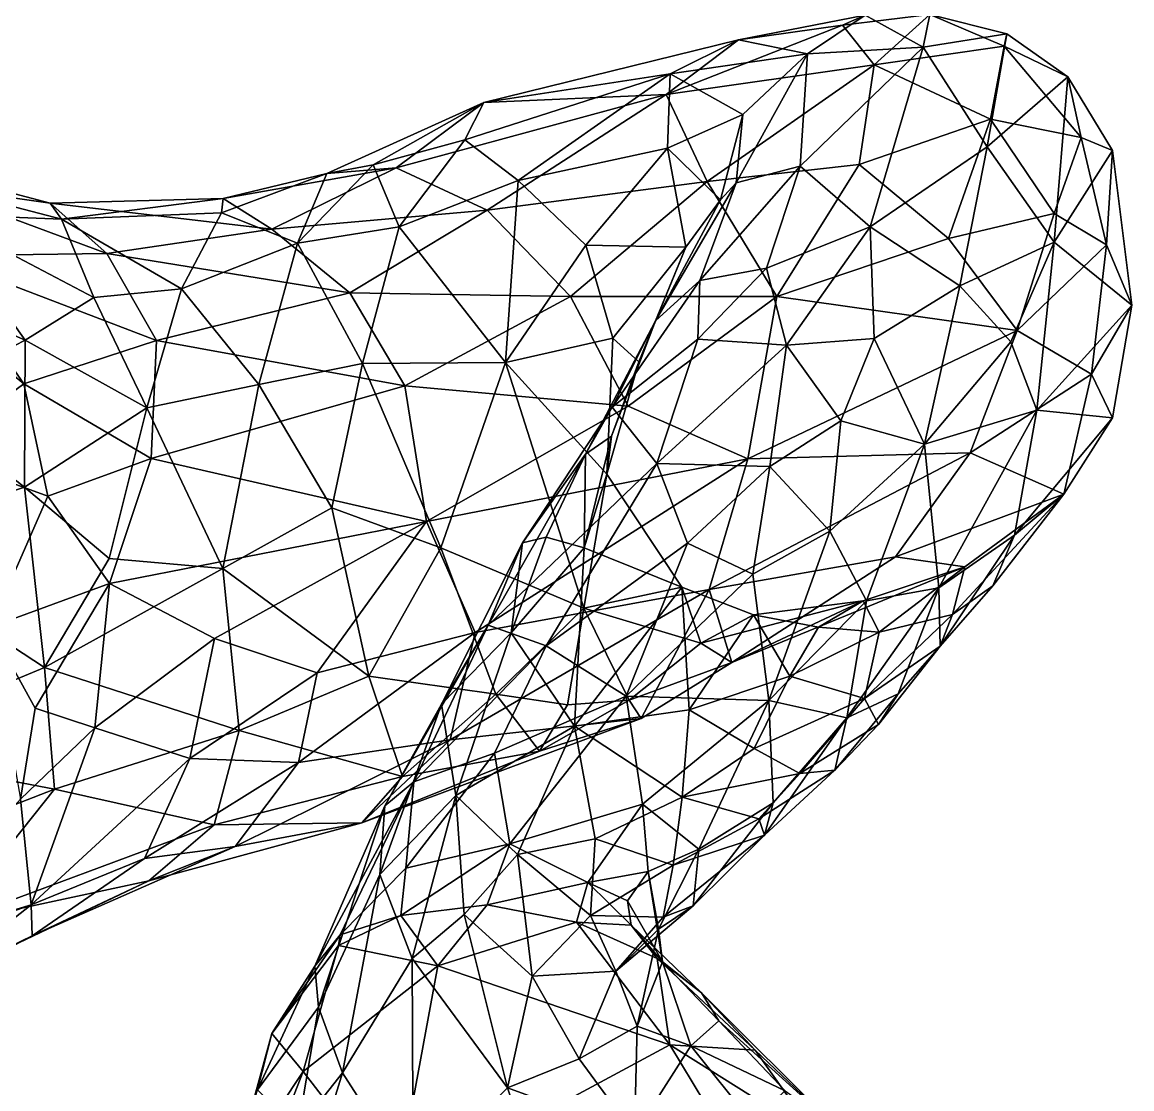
# Model space of a CAD drawing. Extents: x -0.016 to 0.016, y -0.029 to 0.076.
# Drawn here: x 0.00723 to 0.01397, y -0.00809 to -0.00161 of the extents above; entities that cross this region are included whole.
import ezdxf

# ---------------------------------------------------------------- set-up
doc = ezdxf.new("R2010")
doc.units = 0
doc.layers.add('GECKO$LWO', color=1, linetype='CONTINUOUS')

msp = doc.modelspace()

# ---------------------------------------------------------------- linework, layer by layer
at = {"layer": 'GECKO$LWO'}
for points in [[(0.0115806, -0.0017177, 0.0078429), (0.012212, -0.0016282, 0.0079647), (0.01235, -0.0015672, 0.0072285)], [(0.012, -0.0018027, 0.0067224), (0.0115806, -0.0017177, 0.0078429), (0.01235, -0.0015672, 0.0072285)], [(0.01235, -0.0015672, 0.0072285), (0.0127021, -0.0017619, 0.0063699), (0.012, -0.0018027, 0.0067224)], [(0.0124054, -0.0018686, 0.0084274), (0.0127416, -0.0015641, 0.0074038), (0.012212, -0.0016282, 0.0079647)], [(0.0127416, -0.0015641, 0.0074038), (0.01235, -0.0015672, 0.0072285), (0.012212, -0.0016282, 0.0079647)], [(0.0127416, -0.0015641, 0.0074038), (0.0127021, -0.0017619, 0.0063699), (0.01235, -0.0015672, 0.0072285)], [(0.0131929, -0.0017559, 0.0076629), (0.0127416, -0.0015641, 0.0074038), (0.0124054, -0.0018686, 0.0084274)], [(0.0127021, -0.0017619, 0.0063699), (0.0127416, -0.0015641, 0.0074038), (0.0132107, -0.0016801, 0.0068915)], [(0.0132107, -0.0016801, 0.0068915), (0.0127416, -0.0015641, 0.0074038), (0.0131929, -0.0017559, 0.0076629)], [(0.0111415, -0.002049, 0.0089617), (0.0124054, -0.0018686, 0.0084274), (0.012212, -0.0016282, 0.0079647)], [(0.0115806, -0.0017177, 0.0078429), (0.0111415, -0.002049, 0.0089617), (0.012212, -0.0016282, 0.0079647)], [(0.0132107, -0.0016801, 0.0068915), (0.0130913, -0.002368, 0.0061156), (0.0127021, -0.0017619, 0.0063699)], [(0.0135796, -0.0019429, 0.0069244), (0.0130913, -0.002368, 0.0061156), (0.0132107, -0.0016801, 0.0068915)], [(0.0132107, -0.0016801, 0.0068915), (0.0131929, -0.0017559, 0.0076629), (0.0135796, -0.0019429, 0.0069244)], [(0.0100346, -0.0020988, 0.0082445), (0.0111415, -0.002049, 0.0089617), (0.0115806, -0.0017177, 0.0078429)], [(0.0100346, -0.0020988, 0.0082445), (0.0115806, -0.0017177, 0.0078429), (0.0111666, -0.0019228, 0.0071865)], [(0.0111666, -0.0019228, 0.0071865), (0.0115806, -0.0017177, 0.0078429), (0.012, -0.0018027, 0.0067224)], [(0.012, -0.0018027, 0.0067224), (0.0116081, -0.0021702, 0.0066284), (0.0111666, -0.0019228, 0.0071865)], [(0.0116081, -0.0021702, 0.0066284), (0.012, -0.0018027, 0.0067224), (0.0115675, -0.0025852, 0.0061461)], [(0.012, -0.0018027, 0.0067224), (0.0119562, -0.0024839, 0.0057424), (0.0115675, -0.0025852, 0.0061461)], [(0.0127021, -0.0017619, 0.0063699), (0.0119562, -0.0024839, 0.0057424), (0.012, -0.0018027, 0.0067224)], [(0.0127021, -0.0017619, 0.0063699), (0.0123797, -0.0028526, 0.0051779), (0.0119562, -0.0024839, 0.0057424)], [(0.0123797, -0.0028526, 0.0051779), (0.0127021, -0.0017619, 0.0063699), (0.0130913, -0.002368, 0.0061156)], [(0.0124054, -0.0018686, 0.0084274), (0.013111, -0.0021982, 0.0083321), (0.0131929, -0.0017559, 0.0076629)], [(0.0136608, -0.0023104, 0.0076266), (0.0131929, -0.0017559, 0.0076629), (0.013111, -0.0021982, 0.0083321)], [(0.0131929, -0.0017559, 0.0076629), (0.0136608, -0.0023104, 0.0076266), (0.0135796, -0.0019429, 0.0069244)], [(0.0124054, -0.0018686, 0.0084274), (0.0111415, -0.002049, 0.0089617), (0.0113911, -0.0025786, 0.0096279)], [(0.0123125, -0.0024747, 0.0091217), (0.0124054, -0.0018686, 0.0084274), (0.0113911, -0.0025786, 0.0096279)], [(0.0124054, -0.0018686, 0.0084274), (0.0123125, -0.0024747, 0.0091217), (0.013111, -0.0021982, 0.0083321)], [(0.0099187, -0.0023239, 0.0076826), (0.0111666, -0.0019228, 0.0071865), (0.0102431, -0.0025723, 0.0068951)], [(0.0099187, -0.0023239, 0.0076826), (0.0100346, -0.0020988, 0.0082445), (0.0111666, -0.0019228, 0.0071865)], [(0.0111666, -0.0019228, 0.0071865), (0.0111491, -0.0023751, 0.006755), (0.0102431, -0.0025723, 0.0068951)], [(0.0116081, -0.0021702, 0.0066284), (0.0111491, -0.0023751, 0.006755), (0.0111666, -0.0019228, 0.0071865)], [(0.0130913, -0.002368, 0.0061156), (0.0135796, -0.0019429, 0.0069244), (0.0134984, -0.0029453, 0.0062443)], [(0.0138516, -0.0023898, 0.006977), (0.0134984, -0.0029453, 0.0062443), (0.0135796, -0.0019429, 0.0069244)], [(0.0138516, -0.0023898, 0.006977), (0.0135796, -0.0019429, 0.0069244), (0.0136608, -0.0023104, 0.0076266)], [(0.0100346, -0.0020988, 0.0082445), (0.0095033, -0.0024944, 0.0095046), (0.0111415, -0.002049, 0.0089617)], [(0.0095033, -0.0024944, 0.0095046), (0.0100539, -0.0027523, 0.0101215), (0.0111415, -0.002049, 0.0089617)], [(0.0100539, -0.0027523, 0.0101215), (0.0113911, -0.0025786, 0.0096279), (0.0111415, -0.002049, 0.0089617)], [(0.0095033, -0.0024944, 0.0095046), (0.0100346, -0.0020988, 0.0082445), (0.0090807, -0.0025299, 0.00899)], [(0.0090807, -0.0025299, 0.00899), (0.0100346, -0.0020988, 0.0082445), (0.0093632, -0.0024755, 0.008204)], [(0.0093632, -0.0024755, 0.008204), (0.0100346, -0.0020988, 0.0082445), (0.0099187, -0.0023239, 0.0076826)], [(0.0116081, -0.0021702, 0.0066284), (0.0114721, -0.0026886, 0.0065724), (0.0111491, -0.0023751, 0.006755)], [(0.0114721, -0.0026886, 0.0065724), (0.0116081, -0.0021702, 0.0066284), (0.0115675, -0.0025852, 0.0061461)], [(0.0123125, -0.0024747, 0.0091217), (0.0128567, -0.0029241, 0.0089669), (0.013111, -0.0021982, 0.0083321)], [(0.013111, -0.0021982, 0.0083321), (0.0128567, -0.0029241, 0.0089669), (0.0134964, -0.0027727, 0.0082996)], [(0.013111, -0.0021982, 0.0083321), (0.0134964, -0.0027727, 0.0082996), (0.0136608, -0.0023104, 0.0076266)], [(0.0067014, -0.0030282, 0.0123162), (0.0077462, -0.0030152, 0.0115205), (0.0057444, -0.0022717, 0.0111587)], [(0.0077462, -0.0030152, 0.0115205), (0.0074013, -0.0027084, 0.0105983), (0.0057444, -0.0022717, 0.0111587)], [(0.0067317, -0.0026144, 0.0102473), (0.0057444, -0.0022717, 0.0111587), (0.0074013, -0.0027084, 0.0105983)], [(0.0093632, -0.0024755, 0.008204), (0.0099187, -0.0023239, 0.0076826), (0.009521, -0.0028531, 0.0076251)], [(0.0102431, -0.0025723, 0.0068951), (0.009521, -0.0028531, 0.0076251), (0.0099187, -0.0023239, 0.0076826)], [(0.0138147, -0.0029633, 0.0077429), (0.0136608, -0.0023104, 0.0076266), (0.0134964, -0.0027727, 0.0082996)], [(0.0138147, -0.0029633, 0.0077429), (0.0138516, -0.0023898, 0.006977), (0.0136608, -0.0023104, 0.0076266)], [(0.0102431, -0.0025723, 0.0068951), (0.0111491, -0.0023751, 0.006755), (0.0106545, -0.0029653, 0.0066491)], [(0.0106545, -0.0029653, 0.0066491), (0.0111491, -0.0023751, 0.006755), (0.0112604, -0.0029775, 0.0065411)], [(0.0112604, -0.0029775, 0.0065411), (0.0111491, -0.0023751, 0.006755), (0.0114721, -0.0026886, 0.0065724)], [(0.0129246, -0.003211, 0.0052792), (0.0123797, -0.0028526, 0.0051779), (0.0130913, -0.002368, 0.0061156)], [(0.0130913, -0.002368, 0.0061156), (0.0134984, -0.0029453, 0.0062443), (0.0129246, -0.003211, 0.0052792)], [(0.0139688, -0.0033292, 0.0069241), (0.0134984, -0.0029453, 0.0062443), (0.0138516, -0.0023898, 0.006977)], [(0.0139688, -0.0033292, 0.0069241), (0.0138516, -0.0023898, 0.006977), (0.0138147, -0.0029633, 0.0077429)], [(0.0090807, -0.0025299, 0.00899), (0.0093632, -0.0024755, 0.008204), (0.0089043, -0.0029527, 0.0083987)], [(0.0089043, -0.0029527, 0.0083987), (0.0093632, -0.0024755, 0.008204), (0.009521, -0.0028531, 0.0076251)], [(0.0119562, -0.0024839, 0.0057424), (0.0113452, -0.0031787, 0.0052583), (0.0115675, -0.0025852, 0.0061461)], [(0.0113452, -0.0031787, 0.0052583), (0.0119562, -0.0024839, 0.0057424), (0.0117514, -0.0031044, 0.0048861)], [(0.0118126, -0.0032769, 0.0097996), (0.0123125, -0.0024747, 0.0091217), (0.0113911, -0.0025786, 0.0096279)], [(0.0117514, -0.0031044, 0.0048861), (0.0119562, -0.0024839, 0.0057424), (0.0123797, -0.0028526, 0.0051779)], [(0.0128567, -0.0029241, 0.0089669), (0.0123125, -0.0024747, 0.0091217), (0.0118126, -0.0032769, 0.0097996)], [(0.0084419, -0.0027678, 0.0093521), (0.0090807, -0.0025299, 0.00899), (0.0089043, -0.0029527, 0.0083987)], [(0.008452, -0.0026817, 0.0098948), (0.0090807, -0.0025299, 0.00899), (0.0084419, -0.0027678, 0.0093521)], [(0.0095033, -0.0024944, 0.0095046), (0.008452, -0.0026817, 0.0098948), (0.0087469, -0.0028667, 0.0105752)], [(0.008452, -0.0026817, 0.0098948), (0.0095033, -0.0024944, 0.0095046), (0.0090807, -0.0025299, 0.00899)], [(0.0087469, -0.0028667, 0.0105752), (0.0100539, -0.0027523, 0.0101215), (0.0095033, -0.0024944, 0.0095046)], [(0.0067034, -0.0027767, 0.0096376), (0.0067317, -0.0026144, 0.0102473), (0.0074705, -0.0028071, 0.0099363)], [(0.0074705, -0.0028071, 0.0099363), (0.0067317, -0.0026144, 0.0102473), (0.0074013, -0.0027084, 0.0105983)], [(0.0102431, -0.0025723, 0.0068951), (0.0101657, -0.0036777, 0.0068149), (0.009521, -0.0028531, 0.0076251)], [(0.0105603, -0.003277, 0.0105807), (0.0113911, -0.0025786, 0.0096279), (0.0100539, -0.0027523, 0.0101215)], [(0.0106545, -0.0029653, 0.0066491), (0.0101657, -0.0036777, 0.0068149), (0.0102431, -0.0025723, 0.0068951)], [(0.0105603, -0.003277, 0.0105807), (0.0118126, -0.0032769, 0.0097996), (0.0113911, -0.0025786, 0.0096279)], [(0.0110775, -0.0034238, 0.0058503), (0.0114721, -0.0026886, 0.0065724), (0.0115675, -0.0025852, 0.0061461)], [(0.0113452, -0.0031787, 0.0052583), (0.0110775, -0.0034238, 0.0058503), (0.0115675, -0.0025852, 0.0061461)], [(0.0074013, -0.0027084, 0.0105983), (0.0087469, -0.0028667, 0.0105752), (0.008452, -0.0026817, 0.0098948)], [(0.0074705, -0.0028071, 0.0099363), (0.0074013, -0.0027084, 0.0105983), (0.008452, -0.0026817, 0.0098948)], [(0.0084419, -0.0027678, 0.0093521), (0.0074705, -0.0028071, 0.0099363), (0.008452, -0.0026817, 0.0098948)], [(0.0112604, -0.0029775, 0.0065411), (0.0114721, -0.0026886, 0.0065724), (0.0110775, -0.0034238, 0.0058503)], [(0.0074013, -0.0027084, 0.0105983), (0.0077462, -0.0030152, 0.0115205), (0.0087469, -0.0028667, 0.0105752)], [(0.009222, -0.0032545, 0.0111523), (0.0100539, -0.0027523, 0.0101215), (0.0087469, -0.0028667, 0.0105752)], [(0.0100539, -0.0027523, 0.0101215), (0.009222, -0.0032545, 0.0111523), (0.0105603, -0.003277, 0.0105807)], [(0.007249, -0.0035407, 0.0089161), (0.0060297, -0.0030087, 0.0090579), (0.0067034, -0.0027767, 0.0096376)], [(0.007249, -0.0035407, 0.0089161), (0.0067034, -0.0027767, 0.0096376), (0.0076676, -0.0032829, 0.0091631)], [(0.0076676, -0.0032829, 0.0091631), (0.0067034, -0.0027767, 0.0096376), (0.0074705, -0.0028071, 0.0099363)], [(0.0084419, -0.0027678, 0.0093521), (0.0081989, -0.0032286, 0.0089423), (0.0074705, -0.0028071, 0.0099363)], [(0.0074705, -0.0028071, 0.0099363), (0.0081989, -0.0032286, 0.0089423), (0.0076676, -0.0032829, 0.0091631)], [(0.0081989, -0.0032286, 0.0089423), (0.0084419, -0.0027678, 0.0093521), (0.0089043, -0.0029527, 0.0083987)], [(0.0134964, -0.0027727, 0.0082996), (0.0128567, -0.0029241, 0.0089669), (0.0132727, -0.0034825, 0.0086226)], [(0.0132727, -0.0034825, 0.0086226), (0.0138147, -0.0029633, 0.0077429), (0.0134964, -0.0027727, 0.0082996)], [(0.0067014, -0.0030282, 0.0123162), (0.006111, -0.0028711, 0.0131472), (0.0072414, -0.0038062, 0.0131069)], [(0.006672, -0.0042284, 0.0138713), (0.0072414, -0.0038062, 0.0131069), (0.006111, -0.0028711, 0.0131472)], [(0.0077462, -0.0030152, 0.0115205), (0.009222, -0.0032545, 0.0111523), (0.0087469, -0.0028667, 0.0105752)], [(0.0089043, -0.0029527, 0.0083987), (0.009521, -0.0028531, 0.0076251), (0.0092972, -0.0036837, 0.0075954)], [(0.0101657, -0.0036777, 0.0068149), (0.0092972, -0.0036837, 0.0075954), (0.009521, -0.0028531, 0.0076251)], [(0.0118717, -0.0035722, 0.0042721), (0.0117514, -0.0031044, 0.0048861), (0.0123797, -0.0028526, 0.0051779)], [(0.0118717, -0.0035722, 0.0042721), (0.0123797, -0.0028526, 0.0051779), (0.0124054, -0.0035302, 0.0045543)], [(0.0124054, -0.0035302, 0.0045543), (0.0123797, -0.0028526, 0.0051779), (0.0129246, -0.003211, 0.0052792)], [(0.0089043, -0.0029527, 0.0083987), (0.0086685, -0.0038112, 0.0081604), (0.0081989, -0.0032286, 0.0089423)], [(0.0092972, -0.0036837, 0.0075954), (0.0086685, -0.0038112, 0.0081604), (0.0089043, -0.0029527, 0.0083987)], [(0.0132727, -0.0034825, 0.0086226), (0.0128567, -0.0029241, 0.0089669), (0.0118126, -0.0032769, 0.0097996)], [(0.0134984, -0.0029453, 0.0062443), (0.0132337, -0.0035522, 0.0055231), (0.0129246, -0.003211, 0.0052792)], [(0.0134984, -0.0029453, 0.0062443), (0.0133927, -0.0039668, 0.0058795), (0.0132337, -0.0035522, 0.0055231)], [(0.0132727, -0.0034825, 0.0086226), (0.0137239, -0.0037482, 0.0077232), (0.0138147, -0.0029633, 0.0077429)], [(0.0133927, -0.0039668, 0.0058795), (0.0134984, -0.0029453, 0.0062443), (0.0139688, -0.0033292, 0.0069241)], [(0.0138147, -0.0029633, 0.0077429), (0.0137239, -0.0037482, 0.0077232), (0.0139688, -0.0033292, 0.0069241)], [(0.0065579, -0.0038981, 0.0087151), (0.0060297, -0.0030087, 0.0090579), (0.007249, -0.0035407, 0.0089161)], [(0.0080477, -0.003544, 0.0122572), (0.0077462, -0.0030152, 0.0115205), (0.0067014, -0.0030282, 0.0123162)], [(0.0067014, -0.0030282, 0.0123162), (0.0072414, -0.0038062, 0.0131069), (0.0080477, -0.003544, 0.0122572)], [(0.0080477, -0.003544, 0.0122572), (0.009222, -0.0032545, 0.0111523), (0.0077462, -0.0030152, 0.0115205)], [(0.0101657, -0.0036777, 0.0068149), (0.0106545, -0.0029653, 0.0066491), (0.010818, -0.0035284, 0.0065738)], [(0.010818, -0.0035284, 0.0065738), (0.0106545, -0.0029653, 0.0066491), (0.0112604, -0.0029775, 0.0065411)], [(0.0112604, -0.0029775, 0.0065411), (0.0109755, -0.0036726, 0.0063044), (0.010818, -0.0035284, 0.0065738)], [(0.0112604, -0.0029775, 0.0065411), (0.0110775, -0.0034238, 0.0058503), (0.0109755, -0.0036726, 0.0063044)], [(0.0113338, -0.003536, 0.00454), (0.0113452, -0.0031787, 0.0052583), (0.0117514, -0.0031044, 0.0048861)], [(0.0117514, -0.0031044, 0.0048861), (0.0118717, -0.0035722, 0.0042721), (0.0113338, -0.003536, 0.00454)], [(0.0076676, -0.0032829, 0.0091631), (0.0081989, -0.0032286, 0.0089423), (0.0079889, -0.0039513, 0.008569)], [(0.0086685, -0.0038112, 0.0081604), (0.0079889, -0.0039513, 0.008569), (0.0081989, -0.0032286, 0.0089423)], [(0.010813, -0.0039482, 0.0046851), (0.0110775, -0.0034238, 0.0058503), (0.0113452, -0.0031787, 0.0052583)], [(0.010813, -0.0039482, 0.0046851), (0.0113452, -0.0031787, 0.0052583), (0.0113338, -0.003536, 0.00454)], [(0.0124054, -0.0035302, 0.0045543), (0.0129246, -0.003211, 0.0052792), (0.0127105, -0.0041725, 0.0045645)], [(0.0132337, -0.0035522, 0.0055231), (0.0127105, -0.0041725, 0.0045645), (0.0129246, -0.003211, 0.0052792)], [(0.0079889, -0.0039513, 0.008569), (0.007249, -0.0035407, 0.0089161), (0.0076676, -0.0032829, 0.0091631)], [(0.0080477, -0.003544, 0.0122572), (0.0095556, -0.0038191, 0.0114775), (0.009222, -0.0032545, 0.0111523)], [(0.009222, -0.0032545, 0.0111523), (0.0095556, -0.0038191, 0.0114775), (0.0105603, -0.003277, 0.0105807)], [(0.0105603, -0.003277, 0.0105807), (0.0095556, -0.0038191, 0.0114775), (0.0109109, -0.0039416, 0.0106116)], [(0.0118126, -0.0032769, 0.0097996), (0.0105603, -0.003277, 0.0105807), (0.0109109, -0.0039416, 0.0106116)], [(0.0118126, -0.0032769, 0.0097996), (0.0109109, -0.0039416, 0.0106116), (0.0116367, -0.0042619, 0.0098854)], [(0.0116367, -0.0042619, 0.0098854), (0.0132727, -0.0034825, 0.0086226), (0.0118126, -0.0032769, 0.0097996)], [(0.0139688, -0.0033292, 0.0069241), (0.0138507, -0.0040122, 0.0069317), (0.0133927, -0.0039668, 0.0058795)], [(0.0139688, -0.0033292, 0.0069241), (0.0137239, -0.0037482, 0.0077232), (0.0138507, -0.0040122, 0.0069317)], [(0.010813, -0.0039482, 0.0046851), (0.0106513, -0.0042328, 0.0053773), (0.0110775, -0.0034238, 0.0058503)], [(0.0106513, -0.0042328, 0.0053773), (0.0108093, -0.0041249, 0.0059543), (0.0110775, -0.0034238, 0.0058503)], [(0.0110775, -0.0034238, 0.0058503), (0.0108093, -0.0041249, 0.0059543), (0.0109755, -0.0036726, 0.0063044)], [(0.0116367, -0.0042619, 0.0098854), (0.0129882, -0.0042261, 0.0086046), (0.0132727, -0.0034825, 0.0086226)], [(0.0129882, -0.0042261, 0.0086046), (0.0137239, -0.0037482, 0.0077232), (0.0132727, -0.0034825, 0.0086226)], [(0.0072455, -0.0044337, 0.0085563), (0.0065579, -0.0038981, 0.0087151), (0.007249, -0.0035407, 0.0089161)], [(0.0080158, -0.0042596, 0.012851), (0.0080477, -0.003544, 0.0122572), (0.0072414, -0.0038062, 0.0131069)], [(0.0072455, -0.0044337, 0.0085563), (0.007249, -0.0035407, 0.0089161), (0.0079889, -0.0039513, 0.008569)], [(0.0080158, -0.0042596, 0.012851), (0.0095556, -0.0038191, 0.0114775), (0.0080477, -0.003544, 0.0122572)], [(0.0107806, -0.0043545, 0.0065055), (0.0101657, -0.0036777, 0.0068149), (0.010818, -0.0035284, 0.0065738)], [(0.0107806, -0.0043545, 0.0065055), (0.010818, -0.0035284, 0.0065738), (0.0109755, -0.0036726, 0.0063044)], [(0.0113338, -0.003536, 0.00454), (0.0110841, -0.0042905, 0.0035674), (0.010813, -0.0039482, 0.0046851)], [(0.0118717, -0.0035722, 0.0042721), (0.0110841, -0.0042905, 0.0035674), (0.0113338, -0.003536, 0.00454)], [(0.0124054, -0.0035302, 0.0045543), (0.0122017, -0.004031, 0.0040184), (0.0118717, -0.0035722, 0.0042721)], [(0.0122017, -0.004031, 0.0040184), (0.0124054, -0.0035302, 0.0045543), (0.0127105, -0.0041725, 0.0045645)], [(0.0127105, -0.0041725, 0.0045645), (0.0132337, -0.0035522, 0.0055231), (0.0133927, -0.0039668, 0.0058795)], [(0.0110841, -0.0042905, 0.0035674), (0.0118717, -0.0035722, 0.0042721), (0.0117704, -0.0043082, 0.0035284)], [(0.0122017, -0.004031, 0.0040184), (0.0117704, -0.0043082, 0.0035284), (0.0118717, -0.0035722, 0.0042721)], [(0.0091117, -0.0045587, 0.0076477), (0.0086685, -0.0038112, 0.0081604), (0.0092972, -0.0036837, 0.0075954)], [(0.0097733, -0.0048033, 0.0070489), (0.0091117, -0.0045587, 0.0076477), (0.0092972, -0.0036837, 0.0075954)], [(0.0101657, -0.0036777, 0.0068149), (0.0097733, -0.0048033, 0.0070489), (0.0092972, -0.0036837, 0.0075954)], [(0.0106417, -0.0051684, 0.0070922), (0.0097733, -0.0048033, 0.0070489), (0.0101657, -0.0036777, 0.0068149)], [(0.0107806, -0.0043545, 0.0065055), (0.0106417, -0.0051684, 0.0070922), (0.0101657, -0.0036777, 0.0068149)], [(0.0108093, -0.0041249, 0.0059543), (0.0107806, -0.0043545, 0.0065055), (0.0109755, -0.0036726, 0.0063044)], [(0.0137239, -0.0037482, 0.0077232), (0.0129882, -0.0042261, 0.0086046), (0.0135567, -0.0044773, 0.0071644)], [(0.0137239, -0.0037482, 0.0077232), (0.0135567, -0.0044773, 0.0071644), (0.0138507, -0.0040122, 0.0069317)], [(0.006672, -0.0042284, 0.0138713), (0.0073872, -0.0044889, 0.0134395), (0.0072414, -0.0038062, 0.0131069)], [(0.0072414, -0.0038062, 0.0131069), (0.0073872, -0.0044889, 0.0134395), (0.0080158, -0.0042596, 0.012851)], [(0.0086685, -0.0038112, 0.0081604), (0.0084505, -0.0049289, 0.0080863), (0.0079889, -0.0039513, 0.008569)], [(0.0080158, -0.0042596, 0.012851), (0.0096856, -0.0046425, 0.0115713), (0.0095556, -0.0038191, 0.0114775)], [(0.0086685, -0.0038112, 0.0081604), (0.0091117, -0.0045587, 0.0076477), (0.0084505, -0.0049289, 0.0080863)], [(0.0096856, -0.0046425, 0.0115713), (0.0109109, -0.0039416, 0.0106116), (0.0095556, -0.0038191, 0.0114775)], [(0.0062178, -0.0047756, 0.0086496), (0.0065579, -0.0038981, 0.0087151), (0.0072455, -0.0044337, 0.0085563)], [(0.0077595, -0.004868, 0.0083447), (0.0072455, -0.0044337, 0.0085563), (0.0079889, -0.0039513, 0.008569)], [(0.0077595, -0.004868, 0.0083447), (0.0079889, -0.0039513, 0.008569), (0.0084505, -0.0049289, 0.0080863)], [(0.0096856, -0.0046425, 0.0115713), (0.0116367, -0.0042619, 0.0098854), (0.0109109, -0.0039416, 0.0106116)], [(0.01006, -0.0052724, 0.002996), (0.0102684, -0.0047731, 0.0044332), (0.010813, -0.0039482, 0.0046851)], [(0.0110841, -0.0042905, 0.0035674), (0.01006, -0.0052724, 0.002996), (0.010813, -0.0039482, 0.0046851)], [(0.0102684, -0.0047731, 0.0044332), (0.0106513, -0.0042328, 0.0053773), (0.010813, -0.0039482, 0.0046851)], [(0.0127971, -0.0050461, 0.0048795), (0.0127105, -0.0041725, 0.0045645), (0.0133927, -0.0039668, 0.0058795)], [(0.0133927, -0.0039668, 0.0058795), (0.0132569, -0.0047259, 0.0060699), (0.0127971, -0.0050461, 0.0048795)], [(0.0132569, -0.0047259, 0.0060699), (0.0133927, -0.0039668, 0.0058795), (0.0138507, -0.0040122, 0.0069317)], [(0.0121354, -0.0047019, 0.0035821), (0.0117704, -0.0043082, 0.0035284), (0.0122017, -0.004031, 0.0040184)], [(0.0127105, -0.0041725, 0.0045645), (0.0121354, -0.0047019, 0.0035821), (0.0122017, -0.004031, 0.0040184)], [(0.0135567, -0.0044773, 0.0071644), (0.0132569, -0.0047259, 0.0060699), (0.0138507, -0.0040122, 0.0069317)], [(0.010643, -0.0048021, 0.0056938), (0.0107806, -0.0043545, 0.0065055), (0.0108093, -0.0041249, 0.0059543)], [(0.0106513, -0.0042328, 0.0053773), (0.010643, -0.0048021, 0.0056938), (0.0108093, -0.0041249, 0.0059543)], [(0.0121354, -0.0047019, 0.0035821), (0.0127105, -0.0041725, 0.0045645), (0.0123586, -0.005124, 0.0038546)], [(0.0123586, -0.005124, 0.0038546), (0.0127105, -0.0041725, 0.0045645), (0.0127971, -0.0050461, 0.0048795)], [(0.0070365, -0.0052847, 0.0137705), (0.0073872, -0.0044889, 0.0134395), (0.006672, -0.0042284, 0.0138713)], [(0.0102684, -0.0047731, 0.0044332), (0.0104128, -0.0047372, 0.0051204), (0.0106513, -0.0042328, 0.0053773)], [(0.0104128, -0.0047372, 0.0051204), (0.010643, -0.0048021, 0.0056938), (0.0106513, -0.0042328, 0.0053773)], [(0.0129882, -0.0042261, 0.0086046), (0.0114033, -0.0050557, 0.0094381), (0.0125344, -0.004858, 0.0083621)], [(0.0114033, -0.0050557, 0.0094381), (0.0129882, -0.0042261, 0.0086046), (0.0116367, -0.0042619, 0.0098854)], [(0.0125344, -0.004858, 0.0083621), (0.0135567, -0.0044773, 0.0071644), (0.0129882, -0.0042261, 0.0086046)], [(0.0080158, -0.0042596, 0.012851), (0.0073872, -0.0044889, 0.0134395), (0.0077626, -0.0050191, 0.0132483)], [(0.0077626, -0.0050191, 0.0132483), (0.0096856, -0.0046425, 0.0115713), (0.0080158, -0.0042596, 0.012851)], [(0.0099816, -0.0053173, 0.0108578), (0.0116367, -0.0042619, 0.0098854), (0.0096856, -0.0046425, 0.0115713)], [(0.0116367, -0.0042619, 0.0098854), (0.0099816, -0.0053173, 0.0108578), (0.0114033, -0.0050557, 0.0094381)], [(0.0104138, -0.005398, 0.0023952), (0.01006, -0.0052724, 0.002996), (0.0110841, -0.0042905, 0.0035674)], [(0.0112717, -0.0047741, 0.0029726), (0.0104138, -0.005398, 0.0023952), (0.0110841, -0.0042905, 0.0035674)], [(0.0112717, -0.0047741, 0.0029726), (0.0110841, -0.0042905, 0.0035674), (0.0117704, -0.0043082, 0.0035284)], [(0.0116676, -0.0049623, 0.0030219), (0.0112717, -0.0047741, 0.0029726), (0.0117704, -0.0043082, 0.0035284)], [(0.0116676, -0.0049623, 0.0030219), (0.0117704, -0.0043082, 0.0035284), (0.0121354, -0.0047019, 0.0035821)], [(0.0112375, -0.0050412, 0.0068816), (0.0106417, -0.0051684, 0.0070922), (0.0107806, -0.0043545, 0.0065055)], [(0.0112375, -0.0050412, 0.0068816), (0.0107806, -0.0043545, 0.0065055), (0.010643, -0.0048021, 0.0056938)], [(0.0073671, -0.0055286, 0.0084598), (0.0062178, -0.0047756, 0.0086496), (0.0072455, -0.0044337, 0.0085563)], [(0.0073671, -0.0055286, 0.0084598), (0.0072455, -0.0044337, 0.0085563), (0.0077595, -0.004868, 0.0083447)], [(0.0073872, -0.0044889, 0.0134395), (0.0070365, -0.0052847, 0.0137705), (0.0077626, -0.0050191, 0.0132483)], [(0.0125344, -0.004858, 0.0083621), (0.0129558, -0.004917, 0.0073662), (0.0135567, -0.0044773, 0.0071644)], [(0.0135567, -0.0044773, 0.0071644), (0.0128798, -0.0052071, 0.0064427), (0.0131253, -0.0050324, 0.0062726)], [(0.0135567, -0.0044773, 0.0071644), (0.0129558, -0.004917, 0.0073662), (0.0128798, -0.0052071, 0.0064427)], [(0.0131253, -0.0050324, 0.0062726), (0.0132569, -0.0047259, 0.0060699), (0.0135567, -0.0044773, 0.0071644)], [(0.0091117, -0.0045587, 0.0076477), (0.0093374, -0.0055818, 0.0076623), (0.0084505, -0.0049289, 0.0080863)], [(0.0097733, -0.0048033, 0.0070489), (0.0093374, -0.0055818, 0.0076623), (0.0091117, -0.0045587, 0.0076477)], [(0.0077626, -0.0050191, 0.0132483), (0.0083991, -0.0053529, 0.0126152), (0.0096856, -0.0046425, 0.0115713)], [(0.0083991, -0.0053529, 0.0126152), (0.0090223, -0.0055609, 0.0118638), (0.0096856, -0.0046425, 0.0115713)], [(0.0090223, -0.0055609, 0.0118638), (0.0099816, -0.0053173, 0.0108578), (0.0096856, -0.0046425, 0.0115713)], [(0.0117654, -0.0057307, 0.002927), (0.0116676, -0.0049623, 0.0030219), (0.0121354, -0.0047019, 0.0035821)], [(0.0123586, -0.005124, 0.0038546), (0.0117654, -0.0057307, 0.002927), (0.0121354, -0.0047019, 0.0035821)], [(0.0062178, -0.0047756, 0.0086496), (0.0073671, -0.0055286, 0.0084598), (0.00617, -0.0060264, 0.0088159)], [(0.01006, -0.0052724, 0.002996), (0.0097766, -0.0057513, 0.0032721), (0.0102684, -0.0047731, 0.0044332)], [(0.0097766, -0.0057513, 0.0032721), (0.0102005, -0.0053193, 0.004579), (0.0102684, -0.0047731, 0.0044332)], [(0.0102005, -0.0053193, 0.004579), (0.010643, -0.0048021, 0.0056938), (0.0104128, -0.0047372, 0.0051204)], [(0.0102005, -0.0053193, 0.004579), (0.0104128, -0.0047372, 0.0051204), (0.0102684, -0.0047731, 0.0044332)], [(0.0112717, -0.0047741, 0.0029726), (0.0108997, -0.0057034, 0.0022092), (0.0104138, -0.005398, 0.0023952)], [(0.0112717, -0.0047741, 0.0029726), (0.0116676, -0.0049623, 0.0030219), (0.0108997, -0.0057034, 0.0022092)], [(0.0127971, -0.0050461, 0.0048795), (0.0132569, -0.0047259, 0.0060699), (0.0128058, -0.0054007, 0.0056196)], [(0.0128058, -0.0054007, 0.0056196), (0.0132569, -0.0047259, 0.0060699), (0.0131253, -0.0050324, 0.0062726)], [(0.0097733, -0.0048033, 0.0070489), (0.0101074, -0.0056908, 0.0073237), (0.0093374, -0.0055818, 0.0076623)], [(0.0106417, -0.0051684, 0.0070922), (0.0101074, -0.0056908, 0.0073237), (0.0097733, -0.0048033, 0.0070489)], [(0.0102005, -0.0053193, 0.004579), (0.0105844, -0.0058851, 0.0048886), (0.010643, -0.0048021, 0.0056938)], [(0.010643, -0.0048021, 0.0056938), (0.0105844, -0.0058851, 0.0048886), (0.0112375, -0.0050412, 0.0068816)], [(0.0073671, -0.0055286, 0.0084598), (0.0077595, -0.004868, 0.0083447), (0.0084505, -0.0049289, 0.0080863)], [(0.0114033, -0.0050557, 0.0094381), (0.0115412, -0.0054989, 0.0081945), (0.0125344, -0.004858, 0.0083621)], [(0.0115412, -0.0054989, 0.0081945), (0.0129558, -0.004917, 0.0073662), (0.0125344, -0.004858, 0.0083621)], [(0.0129558, -0.004917, 0.0073662), (0.0115412, -0.0054989, 0.0081945), (0.0123371, -0.0051242, 0.0071296)], [(0.0124352, -0.0053141, 0.0066331), (0.0129558, -0.004917, 0.0073662), (0.0123371, -0.0051242, 0.0071296)], [(0.0128798, -0.0052071, 0.0064427), (0.0129558, -0.004917, 0.0073662), (0.0124352, -0.0053141, 0.0066331)], [(0.0085483, -0.0059112, 0.0081951), (0.0073671, -0.0055286, 0.0084598), (0.0084505, -0.0049289, 0.0080863)], [(0.0093374, -0.0055818, 0.0076623), (0.0085483, -0.0059112, 0.0081951), (0.0084505, -0.0049289, 0.0080863)], [(0.0116676, -0.0049623, 0.0030219), (0.0117654, -0.0057307, 0.002927), (0.0108997, -0.0057034, 0.0022092)], [(0.0077626, -0.0050191, 0.0132483), (0.0070365, -0.0052847, 0.0137705), (0.0073106, -0.0057757, 0.0135235)], [(0.0073106, -0.0057757, 0.0135235), (0.0076726, -0.0058966, 0.012996), (0.0077626, -0.0050191, 0.0132483)], [(0.0083991, -0.0053529, 0.0126152), (0.0077626, -0.0050191, 0.0132483), (0.0076726, -0.0058966, 0.012996)], [(0.0105844, -0.0058851, 0.0048886), (0.0112812, -0.0057866, 0.0056666), (0.0112375, -0.0050412, 0.0068816)], [(0.0113531, -0.0053825, 0.0074005), (0.0106417, -0.0051684, 0.0070922), (0.0112375, -0.0050412, 0.0068816)], [(0.0116723, -0.0052099, 0.0069351), (0.0113531, -0.0053825, 0.0074005), (0.0112375, -0.0050412, 0.0068816)], [(0.0112375, -0.0050412, 0.0068816), (0.0112812, -0.0057866, 0.0056666), (0.0116723, -0.0052099, 0.0069351)], [(0.0122381, -0.0058359, 0.0038768), (0.0127971, -0.0050461, 0.0048795), (0.0125498, -0.0056896, 0.0048015)], [(0.0127971, -0.0050461, 0.0048795), (0.0122381, -0.0058359, 0.0038768), (0.0123586, -0.005124, 0.0038546)], [(0.0125498, -0.0056896, 0.0048015), (0.0127971, -0.0050461, 0.0048795), (0.0128058, -0.0054007, 0.0056196)], [(0.0131253, -0.0050324, 0.0062726), (0.0128798, -0.0052071, 0.0064427), (0.0128058, -0.0054007, 0.0056196)], [(0.0098301, -0.0059677, 0.0099627), (0.0109901, -0.0058398, 0.0082403), (0.0114033, -0.0050557, 0.0094381)], [(0.0099816, -0.0053173, 0.0108578), (0.0098301, -0.0059677, 0.0099627), (0.0114033, -0.0050557, 0.0094381)], [(0.0109901, -0.0058398, 0.0082403), (0.0115412, -0.0054989, 0.0081945), (0.0114033, -0.0050557, 0.0094381)], [(0.0101074, -0.0056908, 0.0073237), (0.0106417, -0.0051684, 0.0070922), (0.0105433, -0.0057554, 0.0074205)], [(0.0105433, -0.0057554, 0.0074205), (0.0106417, -0.0051684, 0.0070922), (0.0109172, -0.0057286, 0.0076584)], [(0.0109172, -0.0057286, 0.0076584), (0.0106417, -0.0051684, 0.0070922), (0.0113531, -0.0053825, 0.0074005)], [(0.0123371, -0.0051242, 0.0071296), (0.0115412, -0.0054989, 0.0081945), (0.0113531, -0.0053825, 0.0074005)], [(0.0113531, -0.0053825, 0.0074005), (0.0116723, -0.0052099, 0.0069351), (0.0123371, -0.0051242, 0.0071296)], [(0.0120666, -0.0052841, 0.0067538), (0.0123371, -0.0051242, 0.0071296), (0.0116723, -0.0052099, 0.0069351)], [(0.0122381, -0.0058359, 0.0038768), (0.0117654, -0.0057307, 0.002927), (0.0123586, -0.005124, 0.0038546)], [(0.0120666, -0.0052841, 0.0067538), (0.0124352, -0.0053141, 0.0066331), (0.0123371, -0.0051242, 0.0071296)], [(0.0118921, -0.0055818, 0.0061912), (0.0116723, -0.0052099, 0.0069351), (0.0112812, -0.0057866, 0.0056666)], [(0.0120666, -0.0052841, 0.0067538), (0.0116723, -0.0052099, 0.0069351), (0.0118921, -0.0055818, 0.0061912)], [(0.0128798, -0.0052071, 0.0064427), (0.0124352, -0.0053141, 0.0066331), (0.0123462, -0.0057178, 0.0057675)], [(0.0128058, -0.0054007, 0.0056196), (0.0128798, -0.0052071, 0.0064427), (0.0123462, -0.0057178, 0.0057675)], [(0.0070365, -0.0052847, 0.0137705), (0.0072221, -0.0063295, 0.0132667), (0.0073106, -0.0057757, 0.0135235)], [(0.0090223, -0.0055609, 0.0118638), (0.0089091, -0.0061072, 0.0111285), (0.0099816, -0.0053173, 0.0108578)], [(0.0089091, -0.0061072, 0.0111285), (0.0098301, -0.0059677, 0.0099627), (0.0099816, -0.0053173, 0.0108578)], [(0.0097766, -0.0057513, 0.0032721), (0.01006, -0.0052724, 0.002996), (0.0094344, -0.0063704, 0.0020962)], [(0.0094344, -0.0063704, 0.0020962), (0.01006, -0.0052724, 0.002996), (0.0096102, -0.0062246, 0.0017133)], [(0.0096102, -0.0062246, 0.0017133), (0.01006, -0.0052724, 0.002996), (0.0104138, -0.005398, 0.0023952)], [(0.0097766, -0.0057513, 0.0032721), (0.0098642, -0.0063067, 0.0035001), (0.0102005, -0.0053193, 0.004579)], [(0.0102005, -0.0053193, 0.004579), (0.0098642, -0.0063067, 0.0035001), (0.0105844, -0.0058851, 0.0048886)], [(0.0124352, -0.0053141, 0.0066331), (0.0120666, -0.0052841, 0.0067538), (0.0118921, -0.0055818, 0.0061912)], [(0.0118921, -0.0055818, 0.0061912), (0.0123462, -0.0057178, 0.0057675), (0.0124352, -0.0053141, 0.0066331)], [(0.0083991, -0.0053529, 0.0126152), (0.0076726, -0.0058966, 0.012996), (0.0082492, -0.006082, 0.0120993)], [(0.0082492, -0.006082, 0.0120993), (0.0090223, -0.0055609, 0.0118638), (0.0083991, -0.0053529, 0.0126152)], [(0.0115412, -0.0054989, 0.0081945), (0.0109172, -0.0057286, 0.0076584), (0.0113531, -0.0053825, 0.0074005)], [(0.0096102, -0.0062246, 0.0017133), (0.0104138, -0.005398, 0.0023952), (0.0100991, -0.0060495, 0.0017155)], [(0.0100991, -0.0060495, 0.0017155), (0.0104138, -0.005398, 0.0023952), (0.0108997, -0.0057034, 0.0022092)], [(0.0128058, -0.0054007, 0.0056196), (0.0123462, -0.0057178, 0.0057675), (0.0124312, -0.0058759, 0.0051584)], [(0.0124312, -0.0058759, 0.0051584), (0.0125498, -0.0056896, 0.0048015), (0.0128058, -0.0054007, 0.0056196)], [(0.0109901, -0.0058398, 0.0082403), (0.0109172, -0.0057286, 0.0076584), (0.0115412, -0.0054989, 0.0081945)], [(0.00617, -0.0060264, 0.0088159), (0.0073671, -0.0055286, 0.0084598), (0.0074279, -0.0062681, 0.0087327)], [(0.0073671, -0.0055286, 0.0084598), (0.0085483, -0.0059112, 0.0081951), (0.0074279, -0.0062681, 0.0087327)], [(0.0090223, -0.0055609, 0.0118638), (0.0082492, -0.006082, 0.0120993), (0.0089091, -0.0061072, 0.0111285)], [(0.0095408, -0.0061914, 0.0079953), (0.0085483, -0.0059112, 0.0081951), (0.0093374, -0.0055818, 0.0076623)], [(0.0101074, -0.0056908, 0.0073237), (0.0095408, -0.0061914, 0.0079953), (0.0093374, -0.0055818, 0.0076623)], [(0.0116754, -0.0060215, 0.0053794), (0.0118921, -0.0055818, 0.0061912), (0.0112812, -0.0057866, 0.0056666)], [(0.0123462, -0.0057178, 0.0057675), (0.0118921, -0.0055818, 0.0061912), (0.0116754, -0.0060215, 0.0053794)], [(0.0095408, -0.0061914, 0.0079953), (0.0101074, -0.0056908, 0.0073237), (0.0103727, -0.0060367, 0.0079074)], [(0.0100991, -0.0060495, 0.0017155), (0.0108997, -0.0057034, 0.0022092), (0.0101924, -0.0066004, 0.0011679)], [(0.0103727, -0.0060367, 0.0079074), (0.0101074, -0.0056908, 0.0073237), (0.0105433, -0.0057554, 0.0074205)], [(0.0108997, -0.0057034, 0.0022092), (0.0109979, -0.0063602, 0.0019672), (0.0101924, -0.0066004, 0.0011679)], [(0.0117654, -0.0057307, 0.002927), (0.0109979, -0.0063602, 0.0019672), (0.0108997, -0.0057034, 0.0022092)], [(0.0119536, -0.0061739, 0.0049539), (0.0123462, -0.0057178, 0.0057675), (0.0116754, -0.0060215, 0.0053794)], [(0.0124312, -0.0058759, 0.0051584), (0.0123462, -0.0057178, 0.0057675), (0.0119536, -0.0061739, 0.0049539)], [(0.0125498, -0.0056896, 0.0048015), (0.0124312, -0.0058759, 0.0051584), (0.012165, -0.0061522, 0.0044558)], [(0.0122381, -0.0058359, 0.0038768), (0.0125498, -0.0056896, 0.0048015), (0.012165, -0.0061522, 0.0044558)], [(0.0073106, -0.0057757, 0.0135235), (0.0072221, -0.0063295, 0.0132667), (0.0076726, -0.0058966, 0.012996)], [(0.0094344, -0.0063704, 0.0020962), (0.0094032, -0.006787, 0.0023232), (0.0097766, -0.0057513, 0.0032721)], [(0.0097766, -0.0057513, 0.0032721), (0.0094032, -0.006787, 0.0023232), (0.0098642, -0.0063067, 0.0035001)], [(0.0109172, -0.0057286, 0.0076584), (0.0103727, -0.0060367, 0.0079074), (0.0105433, -0.0057554, 0.0074205)], [(0.0103727, -0.0060367, 0.0079074), (0.0109172, -0.0057286, 0.0076584), (0.0109901, -0.0058398, 0.0082403)], [(0.0112384, -0.0063159, 0.0047455), (0.0112812, -0.0057866, 0.0056666), (0.0105844, -0.0058851, 0.0048886)], [(0.0117654, -0.0057307, 0.002927), (0.0113395, -0.0066327, 0.0023653), (0.0109979, -0.0063602, 0.0019672)], [(0.0116754, -0.0060215, 0.0053794), (0.0112812, -0.0057866, 0.0056666), (0.0112384, -0.0063159, 0.0047455)], [(0.0117907, -0.0063509, 0.0030688), (0.0113395, -0.0066327, 0.0023653), (0.0117654, -0.0057307, 0.002927)], [(0.0117907, -0.0063509, 0.0030688), (0.0117654, -0.0057307, 0.002927), (0.0122381, -0.0058359, 0.0038768)], [(0.0092948, -0.0064723, 0.0089689), (0.0103727, -0.0060367, 0.0079074), (0.0109901, -0.0058398, 0.0082403)], [(0.0092948, -0.0064723, 0.0089689), (0.0109901, -0.0058398, 0.0082403), (0.0098301, -0.0059677, 0.0099627)], [(0.012165, -0.0061522, 0.0044558), (0.0117382, -0.0065476, 0.0036874), (0.0122381, -0.0058359, 0.0038768)], [(0.0122381, -0.0058359, 0.0038768), (0.0117382, -0.0065476, 0.0036874), (0.0117907, -0.0063509, 0.0030688)], [(0.0072221, -0.0063295, 0.0132667), (0.0072867, -0.0069717, 0.0123769), (0.0076726, -0.0058966, 0.012996)], [(0.0072867, -0.0069717, 0.0123769), (0.0082492, -0.006082, 0.0120993), (0.0076726, -0.0058966, 0.012996)], [(0.0085483, -0.0059112, 0.0081951), (0.008398, -0.0064848, 0.0087579), (0.0074279, -0.0062681, 0.0087327)], [(0.008398, -0.0064848, 0.0087579), (0.0085483, -0.0059112, 0.0081951), (0.0095408, -0.0061914, 0.0079953)], [(0.0098642, -0.0063067, 0.0035001), (0.0102395, -0.0066659, 0.0037196), (0.0105844, -0.0058851, 0.0048886)], [(0.0105844, -0.0058851, 0.0048886), (0.0102395, -0.0066659, 0.0037196), (0.0107105, -0.0065692, 0.004207)], [(0.0107105, -0.0065692, 0.004207), (0.0112384, -0.0063159, 0.0047455), (0.0105844, -0.0058851, 0.0048886)], [(0.012165, -0.0061522, 0.0044558), (0.0124312, -0.0058759, 0.0051584), (0.0119536, -0.0061739, 0.0049539)], [(0.008524, -0.0066157, 0.0100822), (0.0092948, -0.0064723, 0.0089689), (0.0098301, -0.0059677, 0.0099627)], [(0.008524, -0.0066157, 0.0100822), (0.0098301, -0.0059677, 0.0099627), (0.0089091, -0.0061072, 0.0111285)], [(0.0061513, -0.0067672, 0.0093383), (0.00617, -0.0060264, 0.0088159), (0.0074279, -0.0062681, 0.0087327)], [(0.0092948, -0.0064723, 0.0089689), (0.0095408, -0.0061914, 0.0079953), (0.0103727, -0.0060367, 0.0079074)], [(0.0100991, -0.0060495, 0.0017155), (0.0101924, -0.0066004, 0.0011679), (0.0095608, -0.0067473, 0.0009676)], [(0.0100991, -0.0060495, 0.0017155), (0.0095608, -0.0067473, 0.0009676), (0.0096102, -0.0062246, 0.0017133)], [(0.0112384, -0.0063159, 0.0047455), (0.0119536, -0.0061739, 0.0049539), (0.0116754, -0.0060215, 0.0053794)], [(0.0072867, -0.0069717, 0.0123769), (0.0079735, -0.0066888, 0.0111789), (0.0082492, -0.006082, 0.0120993)], [(0.0079735, -0.0066888, 0.0111789), (0.0089091, -0.0061072, 0.0111285), (0.0082492, -0.006082, 0.0120993)], [(0.0079735, -0.0066888, 0.0111789), (0.008524, -0.0066157, 0.0100822), (0.0089091, -0.0061072, 0.0111285)], [(0.0095408, -0.0061914, 0.0079953), (0.0092948, -0.0064723, 0.0089689), (0.008398, -0.0064848, 0.0087579)], [(0.0117035, -0.0064477, 0.0043454), (0.0119536, -0.0061739, 0.0049539), (0.0112384, -0.0063159, 0.0047455)], [(0.0119536, -0.0061739, 0.0049539), (0.0117035, -0.0064477, 0.0043454), (0.012165, -0.0061522, 0.0044558)], [(0.0117035, -0.0064477, 0.0043454), (0.0117382, -0.0065476, 0.0036874), (0.012165, -0.0061522, 0.0044558)], [(0.0094344, -0.0063704, 0.0020962), (0.0096102, -0.0062246, 0.0017133), (0.0090095, -0.0073433, 0.0009459)], [(0.0091621, -0.0071532, 0.0006998), (0.0090095, -0.0073433, 0.0009459), (0.0096102, -0.0062246, 0.0017133)], [(0.0091621, -0.0071532, 0.0006998), (0.0096102, -0.0062246, 0.0017133), (0.0095608, -0.0067473, 0.0009676)], [(0.0074279, -0.0062681, 0.0087327), (0.0067735, -0.0070889, 0.0097597), (0.0061513, -0.0067672, 0.0093383)], [(0.0064082, -0.0072368, 0.0124592), (0.0072867, -0.0069717, 0.0123769), (0.0072221, -0.0063295, 0.0132667)], [(0.0067735, -0.0070889, 0.0097597), (0.0074279, -0.0062681, 0.0087327), (0.008398, -0.0064848, 0.0087579)], [(0.0094032, -0.006787, 0.0023232), (0.0095991, -0.0072976, 0.0023344), (0.0098642, -0.0063067, 0.0035001)], [(0.0098642, -0.0063067, 0.0035001), (0.0095991, -0.0072976, 0.0023344), (0.0099143, -0.0070297, 0.0029208)], [(0.0099143, -0.0070297, 0.0029208), (0.0102395, -0.0066659, 0.0037196), (0.0098642, -0.0063067, 0.0035001)], [(0.0112384, -0.0063159, 0.0047455), (0.0107105, -0.0065692, 0.004207), (0.0111847, -0.0067297, 0.0039847)], [(0.0111847, -0.0067297, 0.0039847), (0.0117035, -0.0064477, 0.0043454), (0.0112384, -0.0063159, 0.0047455)], [(0.0090314, -0.0075924, 0.0012624), (0.0094344, -0.0063704, 0.0020962), (0.0090095, -0.0073433, 0.0009459)], [(0.0094032, -0.006787, 0.0023232), (0.0094344, -0.0063704, 0.0020962), (0.0090314, -0.0075924, 0.0012624)], [(0.0109979, -0.0063602, 0.0019672), (0.0106666, -0.0068351, 0.0011439), (0.0101924, -0.0066004, 0.0011679)], [(0.0106666, -0.0068351, 0.0011439), (0.0109979, -0.0063602, 0.0019672), (0.0110317, -0.0067677, 0.0018641)], [(0.0113395, -0.0066327, 0.0023653), (0.0110317, -0.0067677, 0.0018641), (0.0109979, -0.0063602, 0.0019672)], [(0.0113395, -0.0066327, 0.0023653), (0.0117907, -0.0063509, 0.0030688), (0.0113048, -0.0069777, 0.0027123)], [(0.0113048, -0.0069777, 0.0027123), (0.0117907, -0.0063509, 0.0030688), (0.0117382, -0.0065476, 0.0036874)], [(0.0111847, -0.0067297, 0.0039847), (0.0117382, -0.0065476, 0.0036874), (0.0117035, -0.0064477, 0.0043454)], [(0.008398, -0.0064848, 0.0087579), (0.0080003, -0.0068256, 0.0096782), (0.0067735, -0.0070889, 0.0097597)], [(0.0080003, -0.0068256, 0.0096782), (0.0092948, -0.0064723, 0.0089689), (0.008524, -0.0066157, 0.0100822)], [(0.0080003, -0.0068256, 0.0096782), (0.008398, -0.0064848, 0.0087579), (0.0092948, -0.0064723, 0.0089689)], [(0.010054, -0.006971, 0.0006567), (0.0095308, -0.0070352, 0.0006108), (0.0101924, -0.0066004, 0.0011679)], [(0.0095308, -0.0070352, 0.0006108), (0.0095608, -0.0067473, 0.0009676), (0.0101924, -0.0066004, 0.0011679)], [(0.0101924, -0.0066004, 0.0011679), (0.0106666, -0.0068351, 0.0011439), (0.010054, -0.006971, 0.0006567)], [(0.0102395, -0.0066659, 0.0037196), (0.0106832, -0.0070362, 0.0034415), (0.0107105, -0.0065692, 0.004207)], [(0.0107105, -0.0065692, 0.004207), (0.0106832, -0.0070362, 0.0034415), (0.0111847, -0.0067297, 0.0039847)], [(0.0113048, -0.0069777, 0.0027123), (0.0117382, -0.0065476, 0.0036874), (0.0111225, -0.007046, 0.0032531)], [(0.0111225, -0.007046, 0.0032531), (0.0117382, -0.0065476, 0.0036874), (0.0111847, -0.0067297, 0.0039847)], [(0.007292, -0.0071592, 0.0106501), (0.0080003, -0.0068256, 0.0096782), (0.008524, -0.0066157, 0.0100822)], [(0.007292, -0.0071592, 0.0106501), (0.008524, -0.0066157, 0.0100822), (0.0079735, -0.0066888, 0.0111789)], [(0.0103285, -0.0074045, 0.0027047), (0.0102395, -0.0066659, 0.0037196), (0.0099143, -0.0070297, 0.0029208)], [(0.0106832, -0.0070362, 0.0034415), (0.0102395, -0.0066659, 0.0037196), (0.0103285, -0.0074045, 0.0027047)], [(0.0110317, -0.0067677, 0.0018641), (0.0113395, -0.0066327, 0.0023653), (0.0110958, -0.0071182, 0.0021564)], [(0.0110958, -0.0071182, 0.0021564), (0.0113395, -0.0066327, 0.0023653), (0.0113048, -0.0069777, 0.0027123)], [(0.007292, -0.0071592, 0.0106501), (0.0079735, -0.0066888, 0.0111789), (0.0072867, -0.0069717, 0.0123769)], [(0.0111847, -0.0067297, 0.0039847), (0.0106832, -0.0070362, 0.0034415), (0.0111225, -0.007046, 0.0032531)], [(0.0094032, -0.006787, 0.0023232), (0.0090314, -0.0075924, 0.0012624), (0.0091766, -0.0079901, 0.0014554)], [(0.0091621, -0.0071532, 0.0006998), (0.0095608, -0.0067473, 0.0009676), (0.0095308, -0.0070352, 0.0006108)], [(0.0095991, -0.0072976, 0.0023344), (0.0094032, -0.006787, 0.0023232), (0.0091766, -0.0079901, 0.0014554)], [(0.010907, -0.0069465, 0.0012988), (0.0106666, -0.0068351, 0.0011439), (0.0110317, -0.0067677, 0.0018641)], [(0.0111204, -0.0073176, 0.0013639), (0.010907, -0.0069465, 0.0012988), (0.0110317, -0.0067677, 0.0018641)], [(0.0111204, -0.0073176, 0.0013639), (0.0110317, -0.0067677, 0.0018641), (0.0110958, -0.0071182, 0.0021564)], [(0.0068148, -0.0073893, 0.0106413), (0.0067735, -0.0070889, 0.0097597), (0.0080003, -0.0068256, 0.0096782)], [(0.007292, -0.0071592, 0.0106501), (0.0068148, -0.0073893, 0.0106413), (0.0080003, -0.0068256, 0.0096782)], [(0.0105965, -0.0070768, 0.0003504), (0.010054, -0.006971, 0.0006567), (0.0106666, -0.0068351, 0.0011439)], [(0.0106666, -0.0068351, 0.0011439), (0.0109301, -0.0070943, 0.0009151), (0.0105965, -0.0070768, 0.0003504)], [(0.010907, -0.0069465, 0.0012988), (0.0109301, -0.0070943, 0.0009151), (0.0106666, -0.0068351, 0.0011439)], [(0.0048713, -0.0078322, 0.011355), (0.0072867, -0.0069717, 0.0123769), (0.0064082, -0.0072368, 0.0124592)], [(0.0065467, -0.007551, 0.0112309), (0.0072867, -0.0069717, 0.0123769), (0.0048713, -0.0078322, 0.011355)], [(0.007292, -0.0071592, 0.0106501), (0.0072867, -0.0069717, 0.0123769), (0.0065467, -0.007551, 0.0112309)], [(0.0097559, -0.0073404, 0.0002161), (0.0095308, -0.0070352, 0.0006108), (0.010054, -0.006971, 0.0006567)], [(0.0105965, -0.0070768, 0.0003504), (0.0097559, -0.0073404, 0.0002161), (0.010054, -0.006971, 0.0006567)], [(0.0108368, -0.0073739, 0.0025348), (0.0113048, -0.0069777, 0.0027123), (0.0111225, -0.007046, 0.0032531)], [(0.0113048, -0.0069777, 0.0027123), (0.0108368, -0.0073739, 0.0025348), (0.0110958, -0.0071182, 0.0021564)], [(0.0109301, -0.0070943, 0.0009151), (0.010907, -0.0069465, 0.0012988), (0.0111204, -0.0073176, 0.0013639)], [(0.0097559, -0.0073404, 0.0002161), (0.009152, -0.0072186, 0.0003736), (0.0095308, -0.0070352, 0.0006108)], [(0.0091621, -0.0071532, 0.0006998), (0.0095308, -0.0070352, 0.0006108), (0.009152, -0.0072186, 0.0003736)], [(0.0095991, -0.0072976, 0.0023344), (0.0101781, -0.008082, 0.0018621), (0.0099143, -0.0070297, 0.0029208)], [(0.0103285, -0.0074045, 0.0027047), (0.0099143, -0.0070297, 0.0029208), (0.0101781, -0.008082, 0.0018621)], [(0.0103285, -0.0074045, 0.0027047), (0.0108368, -0.0073739, 0.0025348), (0.0106832, -0.0070362, 0.0034415)], [(0.0108368, -0.0073739, 0.0025348), (0.0111225, -0.007046, 0.0032531), (0.0106832, -0.0070362, 0.0034415)], [(0.0097559, -0.0073404, 0.0002161), (0.0105965, -0.0070768, 0.0003504), (0.0111649, -0.0078208, 0.0002652)], [(0.0111649, -0.0078208, 0.0002652), (0.0105965, -0.0070768, 0.0003504), (0.0110865, -0.0072966, 0.0003753)], [(0.0105965, -0.0070768, 0.0003504), (0.0109301, -0.0070943, 0.0009151), (0.0110865, -0.0072966, 0.0003753)], [(0.0109655, -0.0077072, 0.00171), (0.0110958, -0.0071182, 0.0021564), (0.0108368, -0.0073739, 0.0025348)], [(0.0110865, -0.0072966, 0.0003753), (0.0109301, -0.0070943, 0.0009151), (0.0113559, -0.007506, 0.0008226)], [(0.0109301, -0.0070943, 0.0009151), (0.0111204, -0.0073176, 0.0013639), (0.0113559, -0.007506, 0.0008226)], [(0.0111204, -0.0073176, 0.0013639), (0.0110958, -0.0071182, 0.0021564), (0.0109655, -0.0077072, 0.00171)], [(0.0065467, -0.007551, 0.0112309), (0.0068148, -0.0073893, 0.0106413), (0.007292, -0.0071592, 0.0106501)], [(0.0091621, -0.0071532, 0.0006998), (0.009152, -0.0072186, 0.0003736), (0.0087475, -0.007753, 0.0004038)], [(0.0087475, -0.007753, 0.0004038), (0.0090095, -0.0073433, 0.0009459), (0.0091621, -0.0071532, 0.0006998)], [(0.0089385, -0.0079837, 0.0002606), (0.0087475, -0.007753, 0.0004038), (0.009152, -0.0072186, 0.0003736)], [(0.0089385, -0.0079837, 0.0002606), (0.009152, -0.0072186, 0.0003736), (0.0097559, -0.0073404, 0.0002161)], [(0.0090095, -0.0073433, 0.0009459), (0.0086595, -0.0080942, 0.0006148), (0.0090314, -0.0075924, 0.0012624)], [(0.0087475, -0.007753, 0.0004038), (0.0086595, -0.0080942, 0.0006148), (0.0090095, -0.0073433, 0.0009459)], [(0.0097559, -0.0073404, 0.0002161), (0.0095024, -0.0087162, 0.0002118), (0.0089385, -0.0079837, 0.0002606)], [(0.009606, -0.0086583, 0.0013715), (0.0095991, -0.0072976, 0.0023344), (0.0091766, -0.0079901, 0.0014554)], [(0.0111649, -0.0078208, 0.0002652), (0.0095024, -0.0087162, 0.0002118), (0.0097559, -0.0073404, 0.0002161)], [(0.009606, -0.0086583, 0.0013715), (0.0101781, -0.008082, 0.0018621), (0.0095991, -0.0072976, 0.0023344)], [(0.011291, -0.0078277, 0.001294), (0.0111204, -0.0073176, 0.0013639), (0.0109655, -0.0077072, 0.00171)], [(0.0116811, -0.0078542, 0.0003989), (0.0111649, -0.0078208, 0.0002652), (0.0110865, -0.0072966, 0.0003753)], [(0.0110865, -0.0072966, 0.0003753), (0.0113559, -0.007506, 0.0008226), (0.0116811, -0.0078542, 0.0003989)], [(0.0111204, -0.0073176, 0.0013639), (0.011291, -0.0078277, 0.001294), (0.0114613, -0.0076755, 0.0010639)], [(0.0114613, -0.0076755, 0.0010639), (0.0113559, -0.007506, 0.0008226), (0.0111204, -0.0073176, 0.0013639)], [(0.0106129, -0.0079067, 0.0019111), (0.0103285, -0.0074045, 0.0027047), (0.0101781, -0.008082, 0.0018621)], [(0.0108368, -0.0073739, 0.0025348), (0.0103285, -0.0074045, 0.0027047), (0.0106129, -0.0079067, 0.0019111)], [(0.0106129, -0.0079067, 0.0019111), (0.0109655, -0.0077072, 0.00171), (0.0108368, -0.0073739, 0.0025348)], [(0.0113559, -0.007506, 0.0008226), (0.0121695, -0.0083179, 0.0006336), (0.0116811, -0.0078542, 0.0003989)], [(0.0113559, -0.007506, 0.0008226), (0.0114613, -0.0076755, 0.0010639), (0.0121695, -0.0083179, 0.0006336)], [(0.0090314, -0.0075924, 0.0012624), (0.0086595, -0.0080942, 0.0006148), (0.0089054, -0.0083345, 0.0010594)], [(0.0091766, -0.0079901, 0.0014554), (0.0090314, -0.0075924, 0.0012624), (0.0089054, -0.0083345, 0.0010594)], [(0.0114613, -0.0076755, 0.0010639), (0.011291, -0.0078277, 0.001294), (0.0118648, -0.0081007, 0.0009414)], [(0.0121695, -0.0083179, 0.0006336), (0.0114613, -0.0076755, 0.0010639), (0.0118648, -0.0081007, 0.0009414)], [(0.0106129, -0.0079067, 0.0019111), (0.0109486, -0.0083626, 0.001422), (0.0109655, -0.0077072, 0.00171)], [(0.0109655, -0.0077072, 0.00171), (0.0109486, -0.0083626, 0.001422), (0.011291, -0.0078277, 0.001294)], [(0.0089385, -0.0079837, 0.0002606), (0.0085067, -0.0086336, 0.0004197), (0.0087475, -0.007753, 0.0004038)], [(0.0085067, -0.0086336, 0.0004197), (0.0086595, -0.0080942, 0.0006148), (0.0087475, -0.007753, 0.0004038)], [(0.0111649, -0.0078208, 0.0002652), (0.0116605, -0.008642, 0.0003389), (0.0095024, -0.0087162, 0.0002118)], [(0.0116571, -0.0082854, 0.0011395), (0.011291, -0.0078277, 0.001294), (0.0109486, -0.0083626, 0.001422)], [(0.0116811, -0.0078542, 0.0003989), (0.0120558, -0.0083819, 0.000431), (0.0111649, -0.0078208, 0.0002652)], [(0.0120558, -0.0083819, 0.000431), (0.0116605, -0.008642, 0.0003389), (0.0111649, -0.0078208, 0.0002652)], [(0.0116571, -0.0082854, 0.0011395), (0.0118648, -0.0081007, 0.0009414), (0.011291, -0.0078277, 0.001294)], [(0.0116811, -0.0078542, 0.0003989), (0.0121695, -0.0083179, 0.0006336), (0.0120558, -0.0083819, 0.000431)], [(0.0106129, -0.0079067, 0.0019111), (0.0101781, -0.008082, 0.0018621), (0.0109486, -0.0083626, 0.001422)], [(0.0089385, -0.0079837, 0.0002606), (0.0086167, -0.0088045, 0.0003359), (0.0085067, -0.0086336, 0.0004197)], [(0.0086167, -0.0088045, 0.0003359), (0.0089385, -0.0079837, 0.0002606), (0.0095024, -0.0087162, 0.0002118)], [(0.0091766, -0.0079901, 0.0014554), (0.0088162, -0.00916, 0.000975), (0.009606, -0.0086583, 0.0013715)], [(0.0091766, -0.0079901, 0.0014554), (0.0089054, -0.0083345, 0.0010594), (0.0088162, -0.00916, 0.000975)], [(0.0106279, -0.0094362, 0.0011297), (0.0101781, -0.008082, 0.0018621), (0.009606, -0.0086583, 0.0013715)], [(0.0109486, -0.0083626, 0.001422), (0.0101781, -0.008082, 0.0018621), (0.0106279, -0.0094362, 0.0011297)]]:
    msp.add_3dface(points, dxfattribs=at)

doc.saveas('drawing.dxf')
